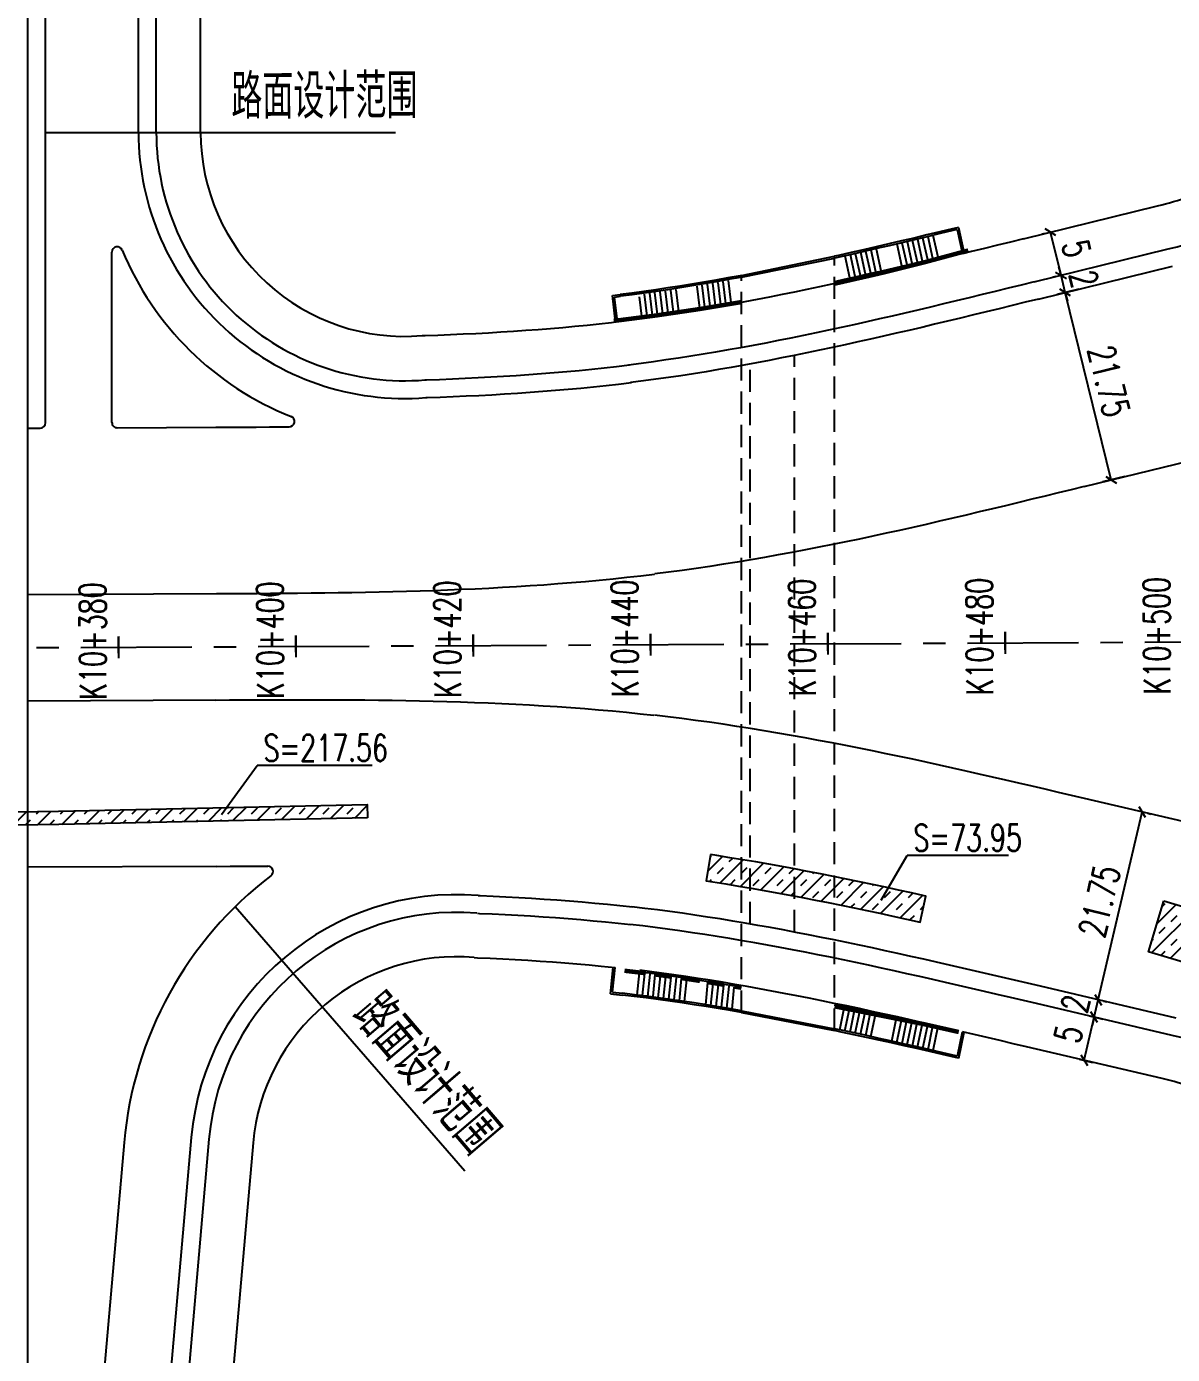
# Model space of a CAD drawing. Extents: x 113363 to 119694, y 18926 to 19620.
# Drawn here: x 114536.9 to 114666.1, y 19188.9 to 19338.6 of the extents above; entities that cross this region are included whole.
import ezdxf
from ezdxf.enums import TextEntityAlignment as Align

# ---------------------------------------------------------------- set-up
doc = ezdxf.new("R2010")
doc.units = 0
for name, pattern in [('CENTER', [2, 1.25, -0.25, 0.25, -0.25]), ('CONTINOUS', [0]), ('HIDDENX2', [0.75, 0.5, -0.25])]:
    doc.linetypes.add(name, pattern=pattern)
for name, color, linetype in [('AXIS', 2, 'Continuous'), ('FW', 4, 'Continuous'), ('SGFW', 4, 'Continuous'), ('SZ-ZH-DIM', 7, 'Continuous'), ('人行道', 1, 'Continuous'), ('地下通道', 6, 'Continuous'), ('对应标注', 1, 'Continuous'), ('树池绿化', 3, 'Continuous'), ('横断面宽度标注', 7, 'Continuous'), ('现状', 5, 'Continuous'), ('立道牙', 5, 'Continuous'), ('计量填充层2', 241, 'Continuous'), ('设计范围', 4, 'Continuous')]:
    doc.layers.add(name, color=color, linetype=linetype)
doc.styles.add('hysztext', font='txtd.shx', dxfattribs={"width": 0.7, "bigfont": 'hztxt.shx'})
doc.styles.add('HZTXT', font='ROMANS', dxfattribs={"width": 0.75, "bigfont": 'HZTXT'})
doc.styles.get("Standard").update_dxf_attribs({"font": 'txtd.shx', "width": 0.7, "bigfont": 'hztxt.shx'})
doc.styles.add('txtd', font='txtd.shx', dxfattribs={"width": 0.7, "bigfont": 'hztxt.shx'})
doc.dimstyles.get("Standard").update_dxf_attribs({"dimtxt": 3, "dimasz": 1, "dimexe": 1, "dimexo": 0.625, "dimgap": 0.9, "dimtad": 1, "dimdsep": 46, "dimtxsty": 'txtd', "dimblk": 'OBLIQUE', "dimcen": 0.09, "dimclrd": 256, "dimadec": 0, "dimazin": 0, "dimtfac": 1, "dimtix": 1, "dimtmove": 2, "dimatfit": 3, "dimfxl": 1, "dimtolj": 1, "dimtzin": 0, "dimlwd": -1, "dimarcsym": 0})

# ---------------------------------------------------------------- blocks, each defined once
blk = doc.blocks.new('_Oblique')
at = {"color": 0, "linetype": 'ByBlock', "lineweight": -2}
blk.add_line((-0.5, -0.5), (0.5, 0.5), dxfattribs=at)
blk = doc.blocks.new('*U114')
at = {"layer": '横断面宽度标注', "color": 0, "linetype": 'CONTINOUS', "lineweight": -2, "transparency": 16777216}
for p, q in [((114655.54, 19309), (114653.05, 19308.39)), ((114660.73, 19287.88), (114658.23, 19287.27))]:
    blk.add_line(p, q, dxfattribs=at)
at = {"layer": '横断面宽度标注', "linetype": 'CONTINOUS', "transparency": 16777216}
blk.add_line((114659.2, 19287.5), (114654.02, 19308.63), dxfattribs=at)
for p, rotation in [((114654.02, 19308.63), 103.7855561261458), ((114659.2, 19287.5), 283.7855561261458)]:
    blk.add_blockref('_Oblique', p, dxfattribs=dict(at, rotation=rotation))
at = {"layer": '横断面宽度标注', "color": 0, "linetype": 'CONTINOUS', "transparency": 16777216, "insert": (114658.94, 19298.64), "char_height": 3, "width": 0.000000001, "attachment_point": 5, "rotation": 283.7856, "style": 'txtd'}
blk.add_mtext('\\A1;21.75', dxfattribs=at)
blk = doc.blocks.new('*U125')
at = {"layer": '横断面宽度标注', "linetype": 'CONTINOUS', "transparency": 16777216}
for p, q in [((114653.54, 19310.57), (114653.31, 19311.54)), ((114654.02, 19308.63), (114653.54, 19310.57)), ((114654.02, 19308.63), (114654.26, 19307.66))]:
    blk.add_line(p, q, dxfattribs=at)
at = {"layer": '横断面宽度标注', "color": 0, "linetype": 'CONTINOUS', "lineweight": -2, "transparency": 16777216}
for p, q in [((114652.94, 19310.42), (114652.57, 19310.33)), ((114655.54, 19309), (114653.05, 19308.39))]:
    blk.add_line(p, q, dxfattribs=at)
at = {"layer": '横断面宽度标注', "linetype": 'CONTINOUS', "transparency": 16777216}
for p, rotation in [((114653.54, 19310.57), 283.7855561263445), ((114654.02, 19308.63), 103.7855561263446)]:
    blk.add_blockref('_Oblique', p, dxfattribs=dict(at, rotation=rotation))
at = {"layer": '横断面宽度标注', "color": 0, "linetype": 'CONTINOUS', "transparency": 16777216, "insert": (114656.11, 19310.17), "char_height": 3, "width": 0.000000001, "attachment_point": 5, "rotation": 283.7856, "style": 'txtd'}
blk.add_mtext('\\A1;2', dxfattribs=at)
blk = doc.blocks.new('*U136')
at = {"layer": '横断面宽度标注', "color": 0, "linetype": 'CONTINOUS', "lineweight": -2, "transparency": 16777216}
for p, q in [((114651.75, 19315.28), (114651.38, 19315.19)), ((114652.94, 19310.42), (114652.57, 19310.33))]:
    blk.add_line(p, q, dxfattribs=at)
at = {"layer": '横断面宽度标注', "linetype": 'CONTINOUS', "transparency": 16777216}
blk.add_line((114653.54, 19310.57), (114652.35, 19315.43), dxfattribs=at)
for p, rotation in [((114652.35, 19315.43), 103.7855561263446), ((114653.54, 19310.57), 283.7855561263445)]:
    blk.add_blockref('_Oblique', p, dxfattribs=dict(at, rotation=rotation))
at = {"layer": '横断面宽度标注', "color": 0, "linetype": 'CONTINOUS', "transparency": 16777216, "insert": (114655.28, 19313.57), "char_height": 3, "width": 0.000000001, "attachment_point": 5, "rotation": 283.7856, "style": 'txtd'}
blk.add_mtext('\\A1;5', dxfattribs=at)
blk = doc.blocks.new('*U147')
at = {"layer": '横断面宽度标注', "linetype": 'CONTINOUS', "transparency": 16777216}
blk.add_line((114656.14, 19222.06), (114657.28, 19226.93), dxfattribs=at)
at = {"layer": '横断面宽度标注', "color": 0, "linetype": 'CONTINOUS', "lineweight": -2, "transparency": 16777216}
for p, q in [((114656.71, 19227.06), (114658.25, 19226.7)), ((114655.57, 19222.2), (114657.11, 19221.83))]:
    blk.add_line(p, q, dxfattribs=at)
at = {"layer": '横断面宽度标注', "linetype": 'CONTINOUS', "transparency": 16777216}
for p, rotation in [((114657.28, 19226.93), 76.78580973780105), ((114656.14, 19222.06), 256.7858097378011)]:
    blk.add_blockref('_Oblique', p, dxfattribs=dict(at, rotation=rotation))
at = {"layer": '横断面宽度标注', "color": 0, "linetype": 'CONTINOUS', "transparency": 16777216, "insert": (114654.37, 19225.04), "char_height": 3, "width": 0.000000001, "attachment_point": 5, "rotation": 76.7858, "style": 'txtd'}
blk.add_mtext('\\A1;5', dxfattribs=at)
blk = doc.blocks.new('*U158')
at = {"layer": '横断面宽度标注', "linetype": 'CONTINOUS', "transparency": 16777216}
for p, q in [((114657.28, 19226.93), (114657.74, 19228.88)), ((114657.74, 19228.88), (114657.97, 19229.85)), ((114657.28, 19226.93), (114657.05, 19225.96))]:
    blk.add_line(p, q, dxfattribs=at)
at = {"layer": '横断面宽度标注', "color": 0, "linetype": 'CONTINOUS', "lineweight": -2, "transparency": 16777216}
for p, q in [((114658.35, 19228.73), (114658.71, 19228.65)), ((114656.71, 19227.06), (114658.25, 19226.7))]:
    blk.add_line(p, q, dxfattribs=at)
at = {"layer": '横断面宽度标注', "linetype": 'CONTINOUS', "transparency": 16777216}
for p, rotation in [((114657.74, 19228.88), 256.7858097376101), ((114657.28, 19226.93), 76.78580973761008)]:
    blk.add_blockref('_Oblique', p, dxfattribs=dict(at, rotation=rotation))
at = {"layer": '横断面宽度标注', "color": 0, "linetype": 'CONTINOUS', "transparency": 16777216, "insert": (114655.17, 19228.45), "char_height": 3, "width": 0.000000001, "attachment_point": 5, "rotation": 76.7858, "style": 'txtd'}
blk.add_mtext('\\A1;2', dxfattribs=at)
blk = doc.blocks.new('*U169')
at = {"layer": '横断面宽度标注', "linetype": 'CONTINOUS', "transparency": 16777216}
blk.add_line((114657.74, 19228.88), (114662.71, 19250.05), dxfattribs=at)
at = {"layer": '横断面宽度标注', "color": 0, "linetype": 'CONTINOUS', "lineweight": -2, "transparency": 16777216}
for p, q in [((114663.32, 19249.91), (114663.68, 19249.82)), ((114658.35, 19228.73), (114658.71, 19228.65))]:
    blk.add_line(p, q, dxfattribs=at)
at = {"layer": '横断面宽度标注', "linetype": 'CONTINOUS', "transparency": 16777216}
for p, rotation in [((114662.71, 19250.05), 76.78580973761007), ((114657.74, 19228.88), 256.7858097376101)]:
    blk.add_blockref('_Oblique', p, dxfattribs=dict(at, rotation=rotation))
at = {"layer": '横断面宽度标注', "color": 0, "linetype": 'CONTINOUS', "transparency": 16777216, "insert": (114657.89, 19240.01), "char_height": 3, "width": 0.000000001, "attachment_point": 5, "rotation": 76.7858, "style": 'txtd'}
blk.add_mtext('\\A1;21.75', dxfattribs=at)

msp = doc.modelspace()

# ---------------------------------------------------------------- hatches: boundary and pattern name
at = {"layer": '计量填充层2'}
h = msp.add_hatch(dxfattribs=at)
h.set_pattern_fill('TRANS', color=256, scale=0.3, angle=45, style=0)
h.paths.add_polyline_path([(114575.329, 19249.41), (114540.502, 19248.656), (114502.39, 19248.064), (114486.674, 19248.345), (114456.916, 19249.051), (114430.303, 19248.824), (114430.29, 19250.324), (114456.928, 19250.551), (114486.705, 19249.845), (114502.391, 19249.565), (114540.474, 19250.155), (114575.296, 19250.91)])
h = msp.add_hatch(dxfattribs=at)
h.set_pattern_fill('TRANS', color=256, scale=0.3, angle=45, style=0)
edge = h.paths.add_edge_path()
edge.add_line((114613.999, 19245.251), (114613.532, 19242.283))
edge.add_line((114613.532, 19242.283), (114614.284, 19242.17))
edge.add_line((114614.284, 19242.17), (114615.726, 19241.943))
edge.add_line((114615.726, 19241.943), (114617.168, 19241.708))
edge.add_line((114617.168, 19241.708), (114618.612, 19241.465))
edge.add_line((114618.612, 19241.465), (114620.057, 19241.213))
edge.add_line((114620.057, 19241.213), (114621.502, 19240.954))
edge.add_line((114621.502, 19240.954), (114622.949, 19240.687))
edge.add_line((114622.949, 19240.687), (114624.396, 19240.414))
edge.add_line((114624.396, 19240.414), (114625.845, 19240.133))
edge.add_line((114625.845, 19240.133), (114627.294, 19239.846))
edge.add_line((114627.294, 19239.846), (114628.745, 19239.553))
edge.add_line((114628.745, 19239.553), (114630.197, 19239.255))
edge.add_line((114630.197, 19239.255), (114631.649, 19238.95))
edge.add_line((114631.649, 19238.95), (114633.103, 19238.641))
edge.add_line((114633.103, 19238.641), (114634.559, 19238.327))
edge.add_line((114634.559, 19238.327), (114637.643, 19237.652))
edge.add_line((114637.643, 19237.652), (114638.291, 19240.576))
edge.add_line((114638.291, 19240.576), (114638.125, 19240.613))
edge.add_line((114638.125, 19240.613), (114636.66, 19240.938))
edge.add_line((114636.66, 19240.938), (114635.196, 19241.258))
edge.add_line((114635.196, 19241.258), (114633.732, 19241.574))
edge.add_line((114633.732, 19241.574), (114632.269, 19241.886))
edge.add_line((114632.269, 19241.886), (114630.806, 19242.192))
edge.add_line((114630.806, 19242.192), (114629.344, 19242.493))
edge.add_line((114629.344, 19242.493), (114627.883, 19242.788))
edge.add_line((114627.883, 19242.788), (114626.421, 19243.077))
edge.add_line((114626.421, 19243.077), (114624.96, 19243.36))
edge.add_line((114624.96, 19243.36), (114623.5, 19243.636))
edge.add_line((114623.5, 19243.636), (114622.039, 19243.906))
edge.add_line((114622.039, 19243.906), (114620.579, 19244.167))
edge.add_line((114620.579, 19244.167), (114619.119, 19244.422))
edge.add_line((114619.119, 19244.422), (114617.659, 19244.668))
edge.add_line((114617.659, 19244.668), (114616.2, 19244.906))
edge.add_line((114616.2, 19244.906), (114614.74, 19245.135))
edge.add_line((114614.74, 19245.135), (114613.998, 19245.247))
h = msp.add_hatch(dxfattribs=at)
h.set_pattern_fill('TRANS', color=256, scale=0.3, angle=45, style=0)
h.paths.add_polyline_path([(114665.132, 19240.026), (114687.058, 19233.484), (114685.343, 19227.735), (114663.416, 19234.276)])

# ---------------------------------------------------------------- linework, layer by layer
at = {"layer": 'AXIS', "color": 211, "linetype": 'CENTER', "ltscale": 10}
msp.add_line((113543.008, 19263.619), (119536.495, 19293.532), dxfattribs=at)
at = {"layer": 'FW', "linetype": 'CONTINOUS'}
for p, q in [((114539, 19326.68), (114578.467, 19326.68)), ((114560.416, 19239.393), (114586.317, 19209.614))]:
    msp.add_line(p, q, dxfattribs=at)
at = {"layer": 'SZ-ZH-DIM'}
for points in [[(114547.245, 19269.881, 0.25, 0.25, 0), (114547.257, 19267.381, 0.25, 0.25, 0)], [(114567.245, 19269.981, 0.25, 0.25, 0), (114567.257, 19267.481, 0.25, 0.25, 0)], [(114587.244, 19270.081, 0.25, 0.25, 0), (114587.257, 19267.581, 0.25, 0.25, 0)], [(114607.244, 19270.181, 0.25, 0.25, 0), (114607.257, 19267.681, 0.25, 0.25, 0)], [(114627.244, 19270.28, 0.25, 0.25, 0), (114627.256, 19267.78, 0.25, 0.25, 0)], [(114647.244, 19270.38, 0.25, 0.25, 0), (114647.256, 19267.88, 0.25, 0.25, 0)]]:
    msp.add_lwpolyline(points, format="xyseb", dxfattribs=at)
at = {"layer": '人行道', "ltscale": 10}
for p, q in [((114556.5, 19326.68), (114556.5, 19343.82)), ((114649.315, 19314.68), (114664.44, 19318.391)), ((114664.931, 19219.998), (114649.629, 19223.591)), ((114562.426, 19212.743), (114555.57, 19134.377))]:
    msp.add_line(p, q, dxfattribs=at)
for points in [[(114649.316, 19314.68), (114647.845, 19314.32), (114646.379, 19313.96), (114644.917, 19313.603), (114643.459, 19313.247), (114642.424, 19312.996)], [(114639.701, 19312.339), (114639.113, 19312.197), (114637.672, 19311.854), (114636.235, 19311.514), (114634.803, 19311.178), (114633.374, 19310.847), (114631.949, 19310.52), (114630.528, 19310.198), (114629.11, 19309.882), (114627.696, 19309.571), (114626.286, 19309.266), (114624.879, 19308.967), (114623.476, 19308.675), (114622.076, 19308.389), (114620.68, 19308.111), (114619.287, 19307.84), (114617.898, 19307.576), (114616.512, 19307.321), (114615.129, 19307.073), (114613.749, 19306.834), (114612.373, 19306.604), (114611.001, 19306.383), (114609.632, 19306.171), (114608.266, 19305.969), (114606.903, 19305.776), (114606.287, 19305.693)], [(114581.506, 19303.768), (114581.819, 19303.778), (114583.256, 19303.83), (114584.689, 19303.888), (114586.116, 19303.951), (114587.538, 19304.021), (114588.955, 19304.096), (114590.367, 19304.179), (114591.773, 19304.268), (114593.175, 19304.364), (114594.571, 19304.467), (114595.961, 19304.579), (114597.347, 19304.698), (114598.726, 19304.825), (114600.1, 19304.961), (114601.469, 19305.105), (114602.832, 19305.258), (114603.509, 19305.34)], [(114587.371, 19233.648), (114587.749, 19233.634), (114589.167, 19233.572), (114590.58, 19233.504), (114591.987, 19233.429), (114593.389, 19233.347), (114594.786, 19233.257), (114596.178, 19233.16), (114597.564, 19233.054), (114598.945, 19232.941), (114600.321, 19232.819), (114601.691, 19232.688), (114603.244, 19232.529)], [(114639.124, 19223.163), (114639.698, 19225.904), (114639.403, 19225.972), (114637.959, 19226.301), (114636.519, 19226.627), (114635.083, 19226.948), (114633.651, 19227.265), (114632.222, 19227.578), (114630.798, 19227.885), (114629.377, 19228.187), (114627.961, 19228.484), (114626.547, 19228.775), (114625.138, 19229.06), (114623.732, 19229.338), (114622.329, 19229.61), (114620.93, 19229.874), (114619.535, 19230.131), (114618.143, 19230.381), (114616.754, 19230.623), (114615.369, 19230.856), (114613.987, 19231.081), (114612.609, 19231.298), (114611.234, 19231.506), (114609.863, 19231.704), (114608.495, 19231.893), (114607.131, 19232.072), (114606.026, 19232.209)], [(114649.63, 19223.59), (114648.156, 19223.937), (114646.686, 19224.281), (114645.221, 19224.624), (114643.76, 19224.965), (114642.427, 19225.275)]]:
    msp.add_lwpolyline(points, dxfattribs=at)
for centre, radius, start, end in [((114579.5, 19326.68), 23, 180, 275.00276), ((114654.194, 19360.153), 43, 283.78556, 293.7118), ((114585.339, 19210.738), 23, 84.93098, 174.99999), ((114655.101, 19178.136), 43, 66.85956, 76.78581)]:
    msp.add_arc(centre, radius, start, end, dxfattribs=at)
at = {"layer": '地下通道', "ltscale": 5}
for p, q in [((114641.779, 19315.931), (114641.78, 19315.927)), ((114641.779, 19315.931), (114641.78, 19315.927)), ((114641.823, 19315.731), (114642.424, 19312.996)), ((114641.823, 19315.731), (114642.424, 19312.996)), ((114641.974, 19315.974), (114642.618, 19313.043)), ((114641.974, 19315.974), (114642.618, 19313.043)), ((114617.499, 19310.554), (114627.999, 19312.709)), ((114617.499, 19310.554), (114627.999, 19312.709)), ((114617.499, 19310.351), (114628.042, 19312.514)), ((114617.499, 19310.351), (114628.042, 19312.514)), ((114603.31, 19305.316), (114602.954, 19308.295)), ((114603.31, 19305.316), (114602.954, 19308.295)), ((114603.509, 19305.34), (114603.176, 19308.12)), ((114603.509, 19305.34), (114603.176, 19308.12)), ((114602.739, 19229.565), (114603.045, 19232.549)), ((114602.739, 19229.565), (114603.045, 19232.549)), ((114602.958, 19229.742), (114603.244, 19232.529)), ((114602.958, 19229.742), (114603.244, 19232.529)), ((114617.499, 19227.651), (114627.999, 19225.615)), ((114617.499, 19227.651), (114627.999, 19225.615)), ((114617.499, 19227.448), (114627.999, 19225.411)), ((114617.499, 19227.448), (114627.999, 19225.411)), ((114641.853, 19222.533), (114642.426, 19225.27)), ((114641.853, 19222.533), (114642.426, 19225.27)), ((114642.007, 19222.292), (114642.622, 19225.229)), ((114642.007, 19222.292), (114642.622, 19225.229))]:
    msp.add_line(p, q, dxfattribs=at)
at = {"layer": '地下通道', "linetype": 'HIDDENX2', "ltscale": 5}
for p, q in [((114635.597, 19314.24), (114636.156, 19311.701)), ((114635.597, 19314.24), (114636.156, 19311.701)), ((114636.181, 19314.378), (114636.74, 19311.839)), ((114636.181, 19314.378), (114636.74, 19311.839)), ((114636.765, 19314.517), (114637.324, 19311.977)), ((114636.765, 19314.517), (114637.324, 19311.977)), ((114637.349, 19314.655), (114637.908, 19312.115)), ((114637.349, 19314.655), (114637.908, 19312.115)), ((114637.933, 19314.794), (114638.491, 19312.255)), ((114637.933, 19314.794), (114638.491, 19312.255)), ((114638.517, 19314.934), (114639.075, 19312.394)), ((114638.517, 19314.934), (114639.075, 19312.394)), ((114639.1, 19315.074), (114639.701, 19312.339)), ((114639.1, 19315.074), (114639.701, 19312.339)), ((114627.999, 19225.411), (114627.999, 19312.709)), ((114627.999, 19225.411), (114627.999, 19312.709)), ((114629.165, 19312.763), (114629.723, 19310.224)), ((114629.165, 19312.763), (114629.723, 19310.224)), ((114629.75, 19312.894), (114630.309, 19310.354)), ((114629.75, 19312.894), (114630.309, 19310.354)), ((114630.336, 19313.026), (114630.894, 19310.486)), ((114630.336, 19313.026), (114630.894, 19310.486)), ((114630.921, 19313.158), (114631.479, 19310.619)), ((114630.921, 19313.158), (114631.479, 19310.619)), ((114631.506, 19313.291), (114632.064, 19310.752)), ((114631.506, 19313.291), (114632.064, 19310.752)), ((114632.091, 19313.425), (114632.649, 19310.886)), ((114632.091, 19313.425), (114632.649, 19310.886)), ((114632.676, 19313.559), (114633.234, 19311.02)), ((114632.676, 19313.559), (114633.234, 19311.02)), ((114635.013, 19314.103), (114635.572, 19311.564)), ((114635.013, 19314.103), (114635.572, 19311.564)), ((114613.977, 19307.077), (114613.667, 19309.662)), ((114613.977, 19307.077), (114613.667, 19309.662)), ((114614.569, 19307.179), (114614.259, 19309.764)), ((114614.569, 19307.179), (114614.259, 19309.764)), ((114615.161, 19307.282), (114614.851, 19309.868)), ((114615.161, 19307.282), (114614.851, 19309.868)), ((114615.752, 19307.388), (114615.443, 19309.974)), ((114615.752, 19307.388), (114615.443, 19309.974)), ((114616.344, 19307.494), (114616.034, 19310.08)), ((114616.344, 19307.494), (114616.034, 19310.08)), ((114617.499, 19227.448), (114617.499, 19310.554)), ((114617.499, 19227.448), (114617.499, 19310.554)), ((114606.289, 19305.672), (114605.954, 19308.473)), ((114606.289, 19305.672), (114605.954, 19308.473)), ((114606.858, 19305.972), (114606.548, 19308.554)), ((114606.858, 19305.972), (114606.548, 19308.554)), ((114607.452, 19306.055), (114607.143, 19308.638)), ((114607.452, 19306.055), (114607.143, 19308.638)), ((114608.046, 19306.139), (114607.737, 19308.722)), ((114608.046, 19306.139), (114607.737, 19308.722)), ((114608.64, 19306.226), (114608.331, 19308.809)), ((114608.64, 19306.226), (114608.331, 19308.809)), ((114609.234, 19306.314), (114608.924, 19308.897)), ((114609.234, 19306.314), (114608.924, 19308.897)), ((114609.827, 19306.404), (114609.518, 19308.987)), ((114609.827, 19306.404), (114609.518, 19308.987)), ((114610.421, 19306.496), (114610.111, 19309.079)), ((114610.421, 19306.496), (114610.111, 19309.079)), ((114612.792, 19306.877), (114612.483, 19309.461)), ((114612.792, 19306.877), (114612.483, 19309.461)), ((114613.384, 19306.976), (114613.075, 19309.56)), ((114613.384, 19306.976), (114613.075, 19309.56)), ((114623.499, 19236.512), (114623.499, 19301.536)), ((114623.499, 19236.512), (114623.499, 19301.536)), ((114618.499, 19237.424), (114618.499, 19300.569)), ((114618.499, 19237.424), (114618.499, 19300.569)), ((114605.74, 19229.423), (114606.026, 19232.209)), ((114605.74, 19229.423), (114606.026, 19232.209)), ((114606.337, 19229.362), (114606.601, 19231.936)), ((114606.337, 19229.362), (114606.601, 19231.936)), ((114606.931, 19229.274), (114607.196, 19231.861)), ((114606.931, 19229.274), (114607.196, 19231.861)), ((114607.531, 19229.24), (114607.791, 19231.783)), ((114607.531, 19229.24), (114607.791, 19231.783)), ((114608.122, 19229.118), (114608.387, 19231.705)), ((114608.122, 19229.118), (114608.387, 19231.705)), ((114608.716, 19229.036), (114608.981, 19231.624)), ((114608.716, 19229.036), (114608.981, 19231.624)), ((114609.311, 19228.953), (114609.576, 19231.542)), ((114609.311, 19228.953), (114609.576, 19231.542)), ((114609.905, 19228.869), (114610.171, 19231.457)), ((114609.905, 19228.869), (114610.171, 19231.457)), ((114610.5, 19228.783), (114610.765, 19231.371)), ((114610.5, 19228.783), (114610.765, 19231.371)), ((114611.094, 19228.695), (114611.359, 19231.284)), ((114611.094, 19228.695), (114611.359, 19231.284)), ((114613.469, 19228.329), (114613.734, 19230.919)), ((114613.469, 19228.329), (114613.734, 19230.919)), ((114614.062, 19228.232), (114614.328, 19230.823)), ((114614.062, 19228.232), (114614.328, 19230.823)), ((114614.655, 19228.136), (114614.921, 19230.727)), ((114614.655, 19228.136), (114614.921, 19230.727)), ((114615.249, 19228.037), (114615.514, 19230.629)), ((114615.249, 19228.037), (114615.514, 19230.629)), ((114615.841, 19227.937), (114616.107, 19230.529)), ((114615.841, 19227.937), (114616.107, 19230.529)), ((114616.434, 19227.836), (114616.7, 19230.429)), ((114616.434, 19227.836), (114616.7, 19230.429)), ((114628.578, 19225.494), (114629.111, 19228.039)), ((114628.578, 19225.494), (114629.111, 19228.039)), ((114629.165, 19225.37), (114629.698, 19227.915)), ((114629.165, 19225.37), (114629.698, 19227.915)), ((114629.752, 19225.245), (114630.285, 19227.79)), ((114629.752, 19225.245), (114630.285, 19227.79)), ((114630.339, 19225.12), (114630.872, 19227.665)), ((114630.339, 19225.12), (114630.872, 19227.665)), ((114630.925, 19224.993), (114631.458, 19227.538)), ((114630.925, 19224.993), (114631.458, 19227.538)), ((114631.512, 19224.867), (114632.045, 19227.411)), ((114631.512, 19224.867), (114632.045, 19227.411)), ((114632.098, 19224.739), (114632.631, 19227.283)), ((114632.098, 19224.739), (114632.631, 19227.283)), ((114634.442, 19224.222), (114634.975, 19226.767)), ((114634.442, 19224.222), (114634.975, 19226.767)), ((114635.028, 19224.091), (114635.561, 19226.636)), ((114635.028, 19224.091), (114635.561, 19226.636)), ((114635.613, 19223.96), (114636.146, 19226.505)), ((114635.613, 19223.96), (114636.146, 19226.505)), ((114636.199, 19223.828), (114636.732, 19226.373)), ((114636.199, 19223.828), (114636.732, 19226.373)), ((114636.784, 19223.696), (114637.317, 19226.241)), ((114636.784, 19223.696), (114637.317, 19226.241)), ((114637.369, 19223.564), (114637.902, 19226.109)), ((114637.369, 19223.564), (114637.902, 19226.109)), ((114637.954, 19223.43), (114638.487, 19225.975)), ((114637.954, 19223.43), (114638.487, 19225.975)), ((114638.539, 19223.297), (114639.072, 19225.842)), ((114638.539, 19223.297), (114639.072, 19225.842))]:
    msp.add_line(p, q, dxfattribs=at)
at = {"layer": '地下通道', "ltscale": 5}
for points in [[(114641.974, 19315.974), (114641.3, 19315.81), (114639.855, 19315.461), (114638.414, 19315.115), (114636.979, 19314.772), (114635.548, 19314.434), (114634.121, 19314.1), (114632.7, 19313.77), (114631.282, 19313.445), (114629.87, 19313.125), (114628.461, 19312.811), (114627.999, 19312.709)], [(114641.974, 19315.974), (114641.3, 19315.81), (114639.855, 19315.461), (114638.414, 19315.115), (114636.979, 19314.772), (114635.548, 19314.434), (114634.121, 19314.1), (114632.7, 19313.77), (114631.282, 19313.445), (114629.87, 19313.125), (114628.461, 19312.811), (114627.999, 19312.709)], [(114641.823, 19315.731), (114641.347, 19315.616), (114639.901, 19315.266), (114638.461, 19314.92), (114637.025, 19314.578), (114635.594, 19314.239), (114634.167, 19313.905), (114632.745, 19313.575), (114631.327, 19313.25), (114629.913, 19312.93), (114628.504, 19312.616), (114628.042, 19312.514)], [(114641.823, 19315.731), (114641.347, 19315.616), (114639.901, 19315.266), (114638.461, 19314.92), (114637.025, 19314.578), (114635.594, 19314.239), (114634.167, 19313.905), (114632.745, 19313.575), (114631.327, 19313.25), (114629.913, 19312.93), (114628.504, 19312.616), (114628.042, 19312.514)], [(114642.021, 19315.779), (114642.017, 19315.778)], [(114642.021, 19315.779), (114642.017, 19315.778)], [(114617.499, 19310.554), (114617.346, 19310.525), (114615.975, 19310.272), (114614.609, 19310.028), (114613.246, 19309.792), (114611.887, 19309.565), (114610.533, 19309.346), (114609.182, 19309.137), (114607.836, 19308.938), (114606.493, 19308.748), (114605.155, 19308.568), (114603.821, 19308.398)], [(114617.499, 19310.554), (114617.346, 19310.525), (114615.975, 19310.272), (114614.609, 19310.028), (114613.246, 19309.792), (114611.887, 19309.565), (114610.533, 19309.346), (114609.182, 19309.137), (114607.836, 19308.938), (114606.493, 19308.748), (114605.155, 19308.568), (114603.821, 19308.398)], [(114617.499, 19310.351), (114617.383, 19310.329), (114616.011, 19310.076), (114614.643, 19309.831), (114613.279, 19309.595), (114611.92, 19309.367), (114610.564, 19309.149), (114609.212, 19308.939), (114607.864, 19308.74), (114606.521, 19308.55), (114605.181, 19308.37), (114603.846, 19308.2)], [(114617.499, 19310.351), (114617.383, 19310.329), (114616.011, 19310.076), (114614.643, 19309.831), (114613.279, 19309.595), (114611.92, 19309.367), (114610.564, 19309.149), (114609.212, 19308.939), (114607.864, 19308.74), (114606.521, 19308.55), (114605.181, 19308.37), (114603.846, 19308.2)], [(114602.954, 19308.295), (114603.821, 19308.398)], [(114602.954, 19308.295), (114603.821, 19308.398)], [(114603.176, 19308.12), (114603.846, 19308.2)], [(114603.176, 19308.12), (114603.846, 19308.2)], [(114602.739, 19229.565), (114604.075, 19229.419)], [(114602.739, 19229.565), (114604.075, 19229.419)], [(114602.958, 19229.742), (114604.098, 19229.617)], [(114602.958, 19229.742), (114604.098, 19229.617)], [(114617.499, 19227.448), (114616.247, 19227.666), (114614.878, 19227.897), (114613.513, 19228.119), (114612.152, 19228.333), (114610.796, 19228.538), (114609.443, 19228.733), (114608.095, 19228.919), (114606.751, 19229.096), (114605.411, 19229.262), (114604.075, 19229.419)], [(114617.499, 19227.448), (114616.247, 19227.666), (114614.878, 19227.897), (114613.513, 19228.119), (114612.152, 19228.333), (114610.796, 19228.538), (114609.443, 19228.733), (114608.095, 19228.919), (114606.751, 19229.096), (114605.411, 19229.262), (114604.075, 19229.419)], [(114617.499, 19227.651), (114616.281, 19227.863), (114614.911, 19228.094), (114613.545, 19228.317), (114612.183, 19228.531), (114610.825, 19228.736), (114609.471, 19228.931), (114608.122, 19229.118), (114606.776, 19229.294), (114605.435, 19229.461), (114604.098, 19229.617)], [(114617.499, 19227.651), (114616.281, 19227.863), (114614.911, 19228.094), (114613.545, 19228.317), (114612.183, 19228.531), (114610.825, 19228.736), (114609.471, 19228.931), (114608.122, 19229.118), (114606.776, 19229.294), (114605.435, 19229.461), (114604.098, 19229.617)], [(114641.853, 19222.533), (114641.671, 19222.576), (114640.222, 19222.911), (114638.778, 19223.242), (114637.339, 19223.571), (114635.904, 19223.895), (114634.474, 19224.215), (114633.049, 19224.531), (114631.628, 19224.842), (114630.211, 19225.147), (114628.799, 19225.448), (114627.999, 19225.615)], [(114641.853, 19222.533), (114641.671, 19222.576), (114640.222, 19222.911), (114638.778, 19223.242), (114637.339, 19223.571), (114635.904, 19223.895), (114634.474, 19224.215), (114633.049, 19224.531), (114631.628, 19224.842), (114630.211, 19225.147), (114628.799, 19225.448), (114627.999, 19225.615)], [(114642.007, 19222.292), (114641.626, 19222.381), (114640.177, 19222.716), (114638.733, 19223.047), (114637.294, 19223.375), (114635.86, 19223.7), (114634.431, 19224.02), (114633.006, 19224.335), (114631.585, 19224.646), (114630.169, 19224.952), (114628.758, 19225.252), (114627.999, 19225.411)], [(114642.007, 19222.292), (114641.626, 19222.381), (114640.177, 19222.716), (114638.733, 19223.047), (114637.294, 19223.375), (114635.86, 19223.7), (114634.431, 19224.02), (114633.006, 19224.335), (114631.585, 19224.646), (114630.169, 19224.952), (114628.758, 19225.252), (114627.999, 19225.411)], [(114642.052, 19222.487), (114642.048, 19222.488)], [(114642.052, 19222.487), (114642.048, 19222.488)]]:
    msp.add_lwpolyline(points, dxfattribs=at)
at = {"layer": '地下通道', "linetype": 'HIDDENX2', "ltscale": 5}
for points in [[(114627.999, 19309.618, 0.5, 0.5, 0.0145892), (114643.08, 19313.366, 0.5, 0.5, 0)], [(114627.999, 19309.618, 0.5, 0.5, 0.0145892), (114643.08, 19313.366, 0.5, 0.5, 0)], [(114603.091, 19305.419, 0.5, 0.5, 0.0136735), (114617.499, 19307.551, 0.5, 0.5, 0.0136735)], [(114603.091, 19305.419, 0.5, 0.5, 0.0136735), (114617.499, 19307.551, 0.5, 0.5, 0.0136735)], [(114606.596, 19231.886, 0.5, 0.5, 0), (114605.74, 19231.993, 0.5, 0.5, 0), (114604.308, 19232.16, 0.5, 0.5, 0)], [(114606.596, 19231.886, 0.5, 0.5, 0), (114605.74, 19231.993, 0.5, 0.5, 0), (114604.308, 19232.16, 0.5, 0.5, 0)], [(114609.571, 19231.492, 0.5, 0.5, 0), (114608.462, 19231.645, 0.5, 0.5, 0), (114607.786, 19231.734, 0.5, 0.5, 0)], [(114609.571, 19231.492, 0.5, 0.5, 0), (114608.462, 19231.645, 0.5, 0.5, 0), (114607.786, 19231.734, 0.5, 0.5, 0)], [(114612.817, 19231.012, 0.5, 0.5, 0), (114612.571, 19231.051, 0.5, 0.5, 0), (114611.198, 19231.258, 0.5, 0.5, 0), (114610.76, 19231.322, 0.5, 0.5, 0)], [(114612.817, 19231.012, 0.5, 0.5, 0), (114612.571, 19231.051, 0.5, 0.5, 0), (114611.198, 19231.258, 0.5, 0.5, 0), (114610.76, 19231.322, 0.5, 0.5, 0)], [(114615.509, 19230.579, 0.5, 0.5, 0), (114615.328, 19230.61, 0.5, 0.5, 0), (114613.948, 19230.835, 0.5, 0.5, 0), (114613.742, 19230.867, 0.5, 0.5, 0)], [(114615.509, 19230.579, 0.5, 0.5, 0), (114615.328, 19230.61, 0.5, 0.5, 0), (114613.948, 19230.835, 0.5, 0.5, 0), (114613.742, 19230.867, 0.5, 0.5, 0)], [(114617.499, 19230.239, 0.5, 0.5, 0), (114616.712, 19230.376, 0.5, 0.5, 0), (114616.695, 19230.379, 0.5, 0.5, 0)], [(114617.499, 19230.239, 0.5, 0.5, 0), (114616.712, 19230.376, 0.5, 0.5, 0), (114616.695, 19230.379, 0.5, 0.5, 0)], [(114627.999, 19228.148, 0.5, 0.5, 0), (114637.994, 19226.157, 0.5, 0.5, 0), (114642.009, 19225.251, 0.5, 0.5, 0)], [(114627.999, 19228.148, 0.5, 0.5, 0), (114637.994, 19226.157, 0.5, 0.5, 0), (114642.009, 19225.251, 0.5, 0.5, 0)]]:
    msp.add_lwpolyline(points, format="xyseb", dxfattribs=at)
for points in [[(114639.659, 19312.534), (114639.066, 19312.392), (114637.626, 19312.048), (114636.189, 19311.709), (114634.757, 19311.373), (114633.329, 19311.042), (114631.904, 19310.715), (114630.484, 19310.393), (114629.067, 19310.077), (114627.999, 19309.842)], [(114639.659, 19312.534), (114639.066, 19312.392), (114637.626, 19312.048), (114636.189, 19311.709), (114634.757, 19311.373), (114633.329, 19311.042), (114631.904, 19310.715), (114630.484, 19310.393), (114629.067, 19310.077), (114627.999, 19309.842)], [(114617.499, 19307.706), (114616.476, 19307.518), (114615.094, 19307.27), (114613.716, 19307.032), (114612.341, 19306.802), (114610.97, 19306.581), (114609.602, 19306.369), (114608.237, 19306.166), (114606.876, 19305.974), (114606.263, 19305.892)], [(114617.499, 19307.706), (114616.476, 19307.518), (114615.094, 19307.27), (114613.716, 19307.032), (114612.341, 19306.802), (114610.97, 19306.581), (114609.602, 19306.369), (114608.237, 19306.166), (114606.876, 19305.974), (114606.263, 19305.892)], [(114617.499, 19230.29), (114616.72, 19230.426), (114615.336, 19230.659), (114613.956, 19230.884), (114612.579, 19231.1), (114611.205, 19231.308), (114609.835, 19231.506), (114608.468, 19231.694), (114607.106, 19231.873), (114606.005, 19232.01)], [(114617.499, 19230.29), (114616.72, 19230.426), (114615.336, 19230.659), (114613.956, 19230.884), (114612.579, 19231.1), (114611.205, 19231.308), (114609.835, 19231.506), (114608.468, 19231.694), (114607.106, 19231.873), (114606.005, 19232.01)], [(114639.657, 19225.708), (114639.358, 19225.777), (114637.914, 19226.106), (114636.475, 19226.431), (114635.039, 19226.753), (114633.608, 19227.07), (114632.18, 19227.382), (114630.756, 19227.69), (114629.336, 19227.992), (114627.999, 19228.272)], [(114639.657, 19225.708), (114639.358, 19225.777), (114637.914, 19226.106), (114636.475, 19226.431), (114635.039, 19226.753), (114633.608, 19227.07), (114632.18, 19227.382), (114630.756, 19227.69), (114629.336, 19227.992), (114627.999, 19228.272)]]:
    msp.add_lwpolyline(points, dxfattribs=at)
at = {"layer": '对应标注', "linetype": 'CONTINOUS'}
for p, q in [((114558.872, 19249.774), (114562.89, 19255.297)), ((114575.853, 19255.297), (114562.89, 19255.297)), ((114633.239, 19240.133), (114636.19, 19245.165)), ((114647.63, 19245.165), (114636.19, 19245.165))]:
    msp.add_line(p, q, dxfattribs=at)
at = {"layer": '树池绿化'}
for p, q in [((114551.5, 19326.68), (114551.5, 19343.82)), ((114551.5, 19326.68), (114551.5, 19343.82)), ((114650.507, 19309.824), (114665.632, 19313.535)), ((114650.507, 19309.824), (114665.632, 19313.535)), ((114666.074, 19224.865), (114650.772, 19228.458)), ((114666.074, 19224.865), (114650.772, 19228.458)), ((114557.445, 19213.179), (114550.027, 19128.387)), ((114557.445, 19213.179), (114550.027, 19128.387))]:
    msp.add_line(p, q, dxfattribs=at)
for points in [[(114650.507, 19309.824), (114649.036, 19309.464), (114647.568, 19309.104), (114646.103, 19308.746), (114644.642, 19308.389), (114643.184, 19308.035), (114641.728, 19307.683), (114640.276, 19307.335), (114638.827, 19306.989), (114637.381, 19306.647), (114635.938, 19306.309), (114634.497, 19305.975), (114633.059, 19305.645), (114631.624, 19305.32), (114630.191, 19305), (114628.761, 19304.686), (114627.334, 19304.377), (114625.908, 19304.074), (114624.485, 19303.778), (114623.065, 19303.488), (114621.647, 19303.205), (114620.231, 19302.93), (114618.817, 19302.662), (114617.405, 19302.401), (114615.996, 19302.149), (114614.589, 19301.905), (114613.184, 19301.67), (114611.781, 19301.444), (114610.381, 19301.227), (114608.982, 19301.02), (114607.586, 19300.823), (114606.192, 19300.635), (114604.743, 19300.451)], [(114650.507, 19309.824), (114649.036, 19309.464), (114647.568, 19309.104), (114646.103, 19308.746), (114644.642, 19308.389), (114643.184, 19308.035), (114641.728, 19307.683), (114640.276, 19307.335), (114638.827, 19306.989), (114637.381, 19306.647), (114635.938, 19306.309), (114634.497, 19305.975), (114633.059, 19305.645), (114631.624, 19305.32), (114630.191, 19305), (114628.761, 19304.686), (114627.334, 19304.377), (114625.908, 19304.074), (114624.485, 19303.778), (114623.065, 19303.488), (114621.647, 19303.205), (114620.231, 19302.93), (114618.817, 19302.662), (114617.405, 19302.401), (114615.996, 19302.149), (114614.589, 19301.905), (114613.184, 19301.67), (114611.781, 19301.444), (114610.381, 19301.227), (114608.982, 19301.02), (114607.586, 19300.823), (114606.192, 19300.635), (114604.743, 19300.451)], [(114581.799, 19298.775), (114581.992, 19298.781), (114583.448, 19298.834), (114584.9, 19298.892), (114586.348, 19298.957), (114587.793, 19299.027), (114589.233, 19299.104), (114590.67, 19299.188), (114592.102, 19299.278), (114593.531, 19299.377), (114594.955, 19299.482), (114596.375, 19299.596), (114597.791, 19299.718), (114599.202, 19299.848), (114600.608, 19299.987), (114602.011, 19300.135), (114603.408, 19300.292), (114604.859, 19300.465)], [(114581.799, 19298.775), (114581.992, 19298.781), (114583.448, 19298.834), (114584.9, 19298.892), (114586.348, 19298.957), (114587.793, 19299.027), (114589.233, 19299.104), (114590.67, 19299.188), (114592.102, 19299.278), (114593.531, 19299.377), (114594.955, 19299.482), (114596.375, 19299.596), (114597.791, 19299.718), (114599.202, 19299.848), (114600.608, 19299.987), (114602.011, 19300.135), (114603.408, 19300.292), (114604.859, 19300.465)], [(114587.727, 19238.638), (114587.955, 19238.63), (114589.396, 19238.567), (114590.833, 19238.498), (114592.267, 19238.421), (114593.696, 19238.337), (114595.121, 19238.246), (114596.542, 19238.147), (114597.959, 19238.039), (114599.371, 19237.923), (114600.779, 19237.798), (114602.183, 19237.664), (114603.582, 19237.521), (114605.034, 19237.361)], [(114587.727, 19238.638), (114587.955, 19238.63), (114589.396, 19238.567), (114590.833, 19238.498), (114592.267, 19238.421), (114593.696, 19238.337), (114595.121, 19238.246), (114596.542, 19238.147), (114597.959, 19238.039), (114599.371, 19237.923), (114600.779, 19237.798), (114602.183, 19237.664), (114603.582, 19237.521), (114605.034, 19237.361)], [(114650.773, 19228.458), (114649.298, 19228.804), (114647.826, 19229.15), (114646.358, 19229.493), (114644.893, 19229.835), (114643.432, 19230.174), (114641.973, 19230.512), (114640.518, 19230.846), (114639.065, 19231.177), (114637.616, 19231.505), (114636.169, 19231.828), (114634.726, 19232.148), (114633.284, 19232.464), (114631.846, 19232.774), (114630.41, 19233.08), (114628.977, 19233.38), (114627.546, 19233.674), (114626.118, 19233.963), (114624.692, 19234.245), (114623.269, 19234.52), (114621.848, 19234.789), (114620.429, 19235.051), (114619.013, 19235.305), (114617.599, 19235.551), (114616.187, 19235.789), (114614.777, 19236.019), (114613.37, 19236.24), (114611.965, 19236.452), (114610.563, 19236.655), (114609.162, 19236.848), (114607.764, 19237.031), (114606.369, 19237.205), (114604.918, 19237.375)], [(114650.773, 19228.458), (114649.298, 19228.804), (114647.826, 19229.15), (114646.358, 19229.493), (114644.893, 19229.835), (114643.432, 19230.174), (114641.973, 19230.512), (114640.518, 19230.846), (114639.065, 19231.177), (114637.616, 19231.505), (114636.169, 19231.828), (114634.726, 19232.148), (114633.284, 19232.464), (114631.846, 19232.774), (114630.41, 19233.08), (114628.977, 19233.38), (114627.546, 19233.674), (114626.118, 19233.963), (114624.692, 19234.245), (114623.269, 19234.52), (114621.848, 19234.789), (114620.429, 19235.051), (114619.013, 19235.305), (114617.599, 19235.551), (114616.187, 19235.789), (114614.777, 19236.019), (114613.37, 19236.24), (114611.965, 19236.452), (114610.563, 19236.655), (114609.162, 19236.848), (114607.764, 19237.031), (114606.369, 19237.205), (114604.918, 19237.375)]]:
    msp.add_lwpolyline(points, dxfattribs=at)
for centre, radius, start, end in [((114579.5, 19326.68), 28, 180, 274.70926), ((114579.5, 19326.68), 28, 180, 274.70926), ((114654.194, 19360.153), 48, 283.78556, 293.7118), ((114654.194, 19360.153), 48, 283.78556, 293.7118), ((114585.339, 19210.738), 28, 85.28525, 174.99999), ((114585.339, 19210.738), 28, 85.28525, 174.99999), ((114655.101, 19178.136), 48, 66.85956, 76.78581), ((114655.101, 19178.136), 48, 66.85956, 76.78581)]:
    msp.add_arc(centre, radius, start, end, dxfattribs=at)
at = {"layer": '现状'}
for p, q in [((114537, 19268.489), (114537, 19368.489)), ((114537, 19268.489), (114537, 19366.635)), ((114539, 19293.937), (114539, 19361.037)), ((114549.5, 19326.68), (114549.5, 19343.82)), ((114650.983, 19307.882), (114666.108, 19311.593)), ((114656.166, 19286.758), (114700.172, 19297.556)), ((114537, 19102.23), (114537, 19268.489)), ((114537, 19102.23), (114537, 19268.489)), ((114700.489, 19241.18), (114656.201, 19251.579)), ((114558.322, 19243.931), (114537, 19243.825)), ((114666.531, 19226.812), (114651.23, 19230.405)), ((114547.875, 19212.793), (114538.198, 19102.178)), ((114547.875, 19212.793), (114538.198, 19102.178)), ((114555.453, 19213.353), (114540.104, 19037.919))]:
    msp.add_line(p, q, dxfattribs=at)
for points in [[(114650.984, 19307.882), (114649.512, 19307.521), (114648.043, 19307.161), (114646.578, 19306.803), (114645.115, 19306.446), (114643.654, 19306.091), (114642.197, 19305.739), (114640.742, 19305.39), (114639.29, 19305.043), (114637.84, 19304.7), (114636.392, 19304.361), (114634.947, 19304.026), (114633.504, 19303.695), (114632.063, 19303.369), (114630.624, 19303.047), (114629.187, 19302.732), (114627.753, 19302.421), (114626.32, 19302.117), (114624.889, 19301.819), (114623.46, 19301.528), (114622.033, 19301.243), (114620.608, 19300.966), (114619.184, 19300.696), (114617.763, 19300.433), (114616.343, 19300.179), (114614.925, 19299.934), (114613.508, 19299.697), (114612.093, 19299.469), (114610.68, 19299.25), (114609.269, 19299.041), (114607.859, 19298.841), (114606.452, 19298.652), (114604.996, 19298.467)], [(114581.913, 19296.777), (114582.061, 19296.782), (114583.524, 19296.835), (114584.985, 19296.894), (114586.442, 19296.959), (114587.895, 19297.03), (114589.345, 19297.107), (114590.791, 19297.191), (114592.234, 19297.283), (114593.673, 19297.382), (114595.109, 19297.488), (114596.54, 19297.603), (114597.968, 19297.725), (114599.392, 19297.857), (114600.812, 19297.997), (114602.227, 19298.146), (114603.639, 19298.305), (114605.096, 19298.48)], [(114558.214, 19293.431), (114559.73, 19293.438), (114561.243, 19293.446), (114562.754, 19293.455), (114564.262, 19293.465), (114565.768, 19293.476), (114566.491, 19293.482)], [(114656.166, 19286.758), (114654.692, 19286.397), (114653.216, 19286.035), (114651.738, 19285.674), (114650.258, 19285.313), (114648.776, 19284.953), (114647.291, 19284.594), (114645.805, 19284.237), (114644.316, 19283.882), (114642.825, 19283.529), (114641.331, 19283.179), (114639.834, 19282.832), (114638.335, 19282.488), (114636.833, 19282.148), (114635.328, 19281.812), (114633.821, 19281.481), (114632.31, 19281.154), (114630.797, 19280.833), (114629.28, 19280.517), (114627.761, 19280.207), (114626.238, 19279.903), (114624.712, 19279.606), (114623.183, 19279.316), (114621.65, 19279.034), (114620.115, 19278.759), (114618.576, 19278.492), (114617.033, 19278.234), (114615.487, 19277.985), (114613.938, 19277.745), (114612.386, 19277.515), (114610.83, 19277.295), (114609.271, 19277.086), (114607.738, 19276.891)], [(114656.166, 19286.758), (114654.692, 19286.397), (114653.216, 19286.035), (114651.738, 19285.674), (114650.258, 19285.313), (114648.776, 19284.953), (114647.291, 19284.594), (114645.805, 19284.237), (114644.316, 19283.882), (114642.825, 19283.529), (114641.331, 19283.179), (114639.834, 19282.832), (114638.335, 19282.488), (114636.833, 19282.148), (114635.328, 19281.812), (114633.821, 19281.481), (114632.31, 19281.154), (114630.797, 19280.833), (114629.28, 19280.517), (114627.761, 19280.207), (114626.238, 19279.903), (114624.712, 19279.606), (114623.183, 19279.316), (114621.65, 19279.034), (114620.115, 19278.759), (114618.576, 19278.492), (114617.033, 19278.234), (114615.487, 19277.985), (114613.938, 19277.745), (114612.386, 19277.515), (114610.83, 19277.295), (114609.271, 19277.086), (114607.738, 19276.891)], [(114558.308, 19274.681), (114559.826, 19274.689), (114561.346, 19274.697), (114562.867, 19274.705), (114564.391, 19274.715), (114565.916, 19274.726), (114567.443, 19274.739), (114568.971, 19274.754), (114570.502, 19274.772), (114572.034, 19274.792), (114573.569, 19274.816), (114575.105, 19274.843), (114576.642, 19274.874), (114578.182, 19274.91), (114579.723, 19274.95), (114581.266, 19274.995), (114582.81, 19275.045), (114584.357, 19275.101), (114585.905, 19275.164), (114587.454, 19275.232), (114589.005, 19275.308), (114590.557, 19275.391), (114592.111, 19275.481), (114593.666, 19275.58), (114595.223, 19275.687), (114596.78, 19275.802), (114598.339, 19275.927), (114599.899, 19276.061), (114601.46, 19276.205), (114603.022, 19276.359), (114604.584, 19276.524), (114606.147, 19276.7), (114607.682, 19276.884)], [(114558.308, 19274.681), (114559.826, 19274.689), (114561.346, 19274.697), (114562.867, 19274.705), (114564.391, 19274.715), (114565.916, 19274.726), (114567.443, 19274.739), (114568.971, 19274.754), (114570.502, 19274.772), (114572.034, 19274.792), (114573.569, 19274.816), (114575.105, 19274.843), (114576.642, 19274.874), (114578.182, 19274.91), (114579.723, 19274.95), (114581.266, 19274.995), (114582.81, 19275.045), (114584.357, 19275.101), (114585.905, 19275.164), (114587.454, 19275.232), (114589.005, 19275.308), (114590.557, 19275.391), (114592.111, 19275.481), (114593.666, 19275.58), (114595.223, 19275.687), (114596.78, 19275.802), (114598.339, 19275.927), (114599.899, 19276.061), (114601.46, 19276.205), (114603.022, 19276.359), (114604.584, 19276.524), (114606.147, 19276.7), (114607.682, 19276.884)], [(114558.229, 19262.68), (114559.747, 19262.688), (114561.266, 19262.695), (114562.788, 19262.702), (114564.311, 19262.707), (114565.836, 19262.711), (114567.363, 19262.713), (114568.892, 19262.713), (114570.423, 19262.711), (114571.955, 19262.706), (114573.49, 19262.698), (114575.026, 19262.686), (114576.564, 19262.67), (114578.104, 19262.65), (114579.645, 19262.625), (114581.188, 19262.596), (114582.733, 19262.561), (114584.28, 19262.52), (114585.828, 19262.473), (114587.378, 19262.42), (114588.93, 19262.36), (114590.483, 19262.292), (114592.038, 19262.217), (114593.594, 19262.134), (114595.151, 19262.043), (114596.71, 19261.943), (114598.27, 19261.834), (114599.831, 19261.715), (114601.394, 19261.587), (114602.957, 19261.448), (114604.521, 19261.299), (114606.086, 19261.138), (114607.622, 19260.97)], [(114558.229, 19262.68), (114559.747, 19262.688), (114561.266, 19262.695), (114562.788, 19262.702), (114564.311, 19262.707), (114565.836, 19262.711), (114567.363, 19262.713), (114568.892, 19262.713), (114570.423, 19262.711), (114571.955, 19262.706), (114573.49, 19262.698), (114575.026, 19262.686), (114576.564, 19262.67), (114578.104, 19262.65), (114579.645, 19262.625), (114581.188, 19262.596), (114582.733, 19262.561), (114584.28, 19262.52), (114585.828, 19262.473), (114587.378, 19262.42), (114588.93, 19262.36), (114590.483, 19262.292), (114592.038, 19262.217), (114593.594, 19262.134), (114595.151, 19262.043), (114596.71, 19261.943), (114598.27, 19261.834), (114599.831, 19261.715), (114601.394, 19261.587), (114602.957, 19261.448), (114604.521, 19261.299), (114606.086, 19261.138), (114607.622, 19260.97)], [(114656.201, 19251.579), (114654.723, 19251.926), (114653.244, 19252.273), (114651.763, 19252.62), (114650.279, 19252.966), (114648.793, 19253.311), (114647.306, 19253.655), (114645.816, 19253.997), (114644.323, 19254.338), (114642.828, 19254.676), (114641.331, 19255.011), (114639.831, 19255.343), (114638.329, 19255.672), (114636.824, 19255.997), (114635.316, 19256.318), (114633.805, 19256.634), (114632.291, 19256.945), (114630.775, 19257.252), (114629.255, 19257.553), (114627.732, 19257.847), (114626.207, 19258.136), (114624.678, 19258.418), (114623.146, 19258.692), (114621.61, 19258.96), (114620.072, 19259.219), (114618.53, 19259.47), (114616.986, 19259.713), (114615.437, 19259.947), (114613.886, 19260.171), (114612.332, 19260.386), (114610.774, 19260.59), (114609.213, 19260.784), (114607.678, 19260.964)], [(114656.201, 19251.579), (114654.723, 19251.926), (114653.244, 19252.273), (114651.763, 19252.62), (114650.279, 19252.966), (114648.793, 19253.311), (114647.306, 19253.655), (114645.816, 19253.997), (114644.323, 19254.338), (114642.828, 19254.676), (114641.331, 19255.011), (114639.831, 19255.343), (114638.329, 19255.672), (114636.824, 19255.997), (114635.316, 19256.318), (114633.805, 19256.634), (114632.291, 19256.945), (114630.775, 19257.252), (114629.255, 19257.553), (114627.732, 19257.847), (114626.207, 19258.136), (114624.678, 19258.418), (114623.146, 19258.692), (114621.61, 19258.96), (114620.072, 19259.219), (114618.53, 19259.47), (114616.986, 19259.713), (114615.437, 19259.947), (114613.886, 19260.171), (114612.332, 19260.386), (114610.774, 19260.59), (114609.213, 19260.784), (114607.678, 19260.964)], [(114558.322, 19243.931), (114559.837, 19243.938), (114561.35, 19243.945), (114562.861, 19243.952), (114564.071, 19243.956)], [(114558.322, 19243.931), (114559.837, 19243.938), (114561.35, 19243.945), (114562.861, 19243.952), (114564.071, 19243.956)], [(114587.805, 19240.637), (114588.037, 19240.628), (114589.488, 19240.565), (114590.935, 19240.495), (114592.378, 19240.418), (114593.818, 19240.334), (114595.255, 19240.241), (114596.687, 19240.141), (114598.116, 19240.033), (114599.541, 19239.915), (114600.963, 19239.789), (114602.38, 19239.654), (114603.793, 19239.509), (114605.252, 19239.35)], [(114651.23, 19230.405), (114649.755, 19230.752), (114648.283, 19231.097), (114646.813, 19231.441), (114645.347, 19231.783), (114643.883, 19232.123), (114642.422, 19232.461), (114640.964, 19232.795), (114639.508, 19233.127), (114638.055, 19233.456), (114636.604, 19233.781), (114635.155, 19234.101), (114633.709, 19234.418), (114632.265, 19234.73), (114630.823, 19235.037), (114629.384, 19235.338), (114627.946, 19235.634), (114626.51, 19235.924), (114625.076, 19236.208), (114623.645, 19236.485), (114622.215, 19236.755), (114620.787, 19237.018), (114619.361, 19237.274), (114617.937, 19237.522), (114616.514, 19237.762), (114615.093, 19237.994), (114613.675, 19238.216), (114612.258, 19238.43), (114610.843, 19238.635), (114609.429, 19238.83), (114608.018, 19239.015), (114606.608, 19239.19), (114605.15, 19239.361)]]:
    msp.add_lwpolyline(points, dxfattribs=at)
for centre, radius, start, end in [((114579.5, 19326.68), 30, 180, 274.61297), ((114547.1, 19313.18), 0.6, 22.61986, 180), ((114579.5, 19326.68), 34.5, 202.61986, 248.23716), ((114566.486, 19294.082), 0.6, 270.48588, 68.23716), ((114564.073, 19243.356), 0.6, 307.33799, 90.20398), ((114590.214, 19209.088), 42.5, 127.33799, 174.99999), ((114590.214, 19209.088), 42.5, 127.33799, 174.99999), ((114585.339, 19210.738), 30, 85.28525, 174.99999)]:
    msp.add_arc(centre, radius, start, end, dxfattribs=at)
at = {"layer": '立道牙'}
for p, q in [((114546.5, 19293.981), (114546.5, 19313.18)), ((114537, 19293.33), (114538.403, 19293.337)), ((114547.103, 19293.381), (114558.215, 19293.436)), ((114537, 19274.58), (114558.308, 19274.686)), ((114537, 19262.58), (114558.231, 19262.686))]:
    msp.add_line(p, q, dxfattribs=at)
for centre, start, end in [((114538.4, 19293.937), 270.28596, 0), ((114547.1, 19293.981), 180, 270.28596)]:
    msp.add_arc(centre, 0.6, start, end, dxfattribs=at)
at = {"layer": '计量填充层2'}
for points in [[(114575.329, 19249.41), (114540.502, 19248.656), (114502.39, 19248.064), (114486.674, 19248.345), (114456.916, 19249.051), (114430.303, 19248.824), (114430.29, 19250.324), (114456.928, 19250.551), (114486.705, 19249.845), (114502.391, 19249.565), (114540.474, 19250.155), (114575.296, 19250.91)], [(114665.132, 19240.026), (114687.058, 19233.484), (114685.343, 19227.735), (114663.416, 19234.276)]]:
    msp.add_lwpolyline(points, close=True, dxfattribs=at)
msp.add_lwpolyline([(114613.999, 19245.251), (114613.532, 19242.283), (114614.284, 19242.17), (114615.726, 19241.943), (114617.168, 19241.708), (114618.612, 19241.465), (114620.057, 19241.213), (114621.502, 19240.954), (114622.949, 19240.687), (114624.396, 19240.414), (114625.845, 19240.133), (114627.294, 19239.846), (114628.745, 19239.553), (114630.197, 19239.255), (114631.649, 19238.95), (114633.103, 19238.641), (114634.559, 19238.327), (114637.643, 19237.652), (114638.291, 19240.576), (114638.125, 19240.613), (114636.66, 19240.938), (114635.196, 19241.258), (114633.732, 19241.574), (114632.269, 19241.886), (114630.806, 19242.192), (114629.344, 19242.493), (114627.883, 19242.788), (114626.421, 19243.077), (114624.96, 19243.36), (114623.5, 19243.636), (114622.039, 19243.906), (114620.579, 19244.167), (114619.119, 19244.422), (114617.659, 19244.668), (114616.2, 19244.906), (114614.74, 19245.135), (114613.998, 19245.247)], dxfattribs=at)

# ---------------------------------------------------------------- texts
at = {"layer": 'SGFW', "linetype": 'Continuous', "style": 'HZTXT', "width": 0.7}
msp.add_text('路面设计范围', height=5, rotation=310.48502, dxfattribs=at).set_placement((114573.259, 19226.962, 145))
at = {"layer": 'SZ-ZH-DIM', "style": 'hysztext', "width": 0.7}
for s, p in [(' K10+380', (114546.751, 19268.629)), (' K10+400', (114566.751, 19268.728)), (' K10+420', (114586.751, 19268.828)), (' K10+440', (114606.75, 19268.928)), (' K10+460', (114626.75, 19269.028)), (' K10+480', (114646.75, 19269.128)), (' K10+500', (114666.75, 19269.228))]:
    msp.add_text(s, height=3, rotation=90.28596, dxfattribs=at).set_placement(p, align=Align.BOTTOM_CENTER)
at = {"layer": '对应标注', "linetype": 'CONTINOUS', "style": 'txtd', "width": 0.7}
for s, p in [('S=217.56', (114563.595, 19255.782)), ('S=73.95', (114636.894, 19245.651))]:
    msp.add_text(s, height=3, dxfattribs=at).set_placement(p)
at = {"layer": '设计范围', "linetype": 'Continuous', "width": 0.7}
msp.add_text('路面设计范围', height=5, rotation=0.20286, dxfattribs=at).set_placement((114559.972, 19328.212, 145))

# ---------------------------------------------------------------- dimensions: what is measured, and where the dimension line sits
at = {"layer": '横断面宽度标注', "linetype": 'CONTINOUS'}
for base, p1, p2, angle, picture, middle in [((114652.353, 19315.426), (114653.544, 19310.57), (114652.353, 19315.426), 283.78556, '*U136', (114655.279, 19313.569)), ((114653.544, 19310.57), (114656.15, 19309.15), (114653.544, 19310.57), 283.78556, '*U125', (114656.113, 19310.17)), ((114662.71, 19250.051), (114657.738, 19228.877), (114662.71, 19250.051), 256.78581, '*U169', (114657.887, 19240.013)), ((114657.738, 19228.877), (114656.103, 19227.207), (114657.738, 19228.877), 256.78581, '*U158', (114655.173, 19228.452))]:
    dim = msp.add_linear_dim(base=base, p1=p1, p2=p2, angle=angle, dimstyle='Standard', dxfattribs=at)
    dim.commit()
    dim.dimension.update_dxf_attribs({"geometry": picture, "text_midpoint": middle})
for p1, p2, distance, picture, middle in [((114661.332, 19288.026), (114656.15, 19309.15), 2.192, '*U114', (114658.943, 19298.637)), ((114654.96, 19222.339), (114656.103, 19227.207), -1.21, '*U147', (114654.373, 19225.045))]:
    dim = msp.add_aligned_dim(p1=p1, p2=p2, distance=distance, dimstyle='Standard', dxfattribs=at)
    dim.commit()
    dim.dimension.update_dxf_attribs({"geometry": picture, "text_midpoint": middle})

doc.saveas('drawing.dxf')
